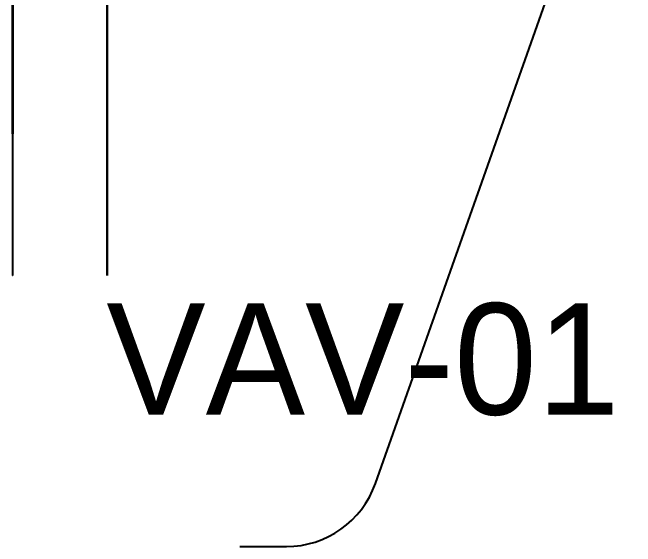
# Model space of a CAD drawing. Header units: metres. Extents: x 0.1 to 41.9, y 0.9 to 39.
# Drawn here: x 2.048 to 4.061, y 5.293 to 7.019 of the extents above; entities that cross this region are included whole.
import ezdxf

# ---------------------------------------------------------------- set-up
doc = ezdxf.new("R2010")
doc.units = ezdxf.units.M
for name, color, linetype in [('BSA_BRANCH_AXIS', 5, 'Continuous'), ('BSA_MATERIAL_SECTION', 7, 'Continuous'), ('BSA_VAV_LABEL', 7, 'Continuous')]:
    doc.layers.add(name, color=color, linetype=linetype)

msp = doc.modelspace()

# ---------------------------------------------------------------- linework, layer by layer
at = {"layer": 'BSA_BRANCH_AXIS'}
msp.add_lwpolyline([(2.7827, 5.2926), (2.9327, 5.2926, 0.317929), (3.2201, 5.4959), (3.9593, 7.589), (4.0608, 7.8764)], format="xyb", dxfattribs=at)
at = {"layer": 'BSA_MATERIAL_SECTION'}
for p, q in [((2.0476, 6.6261), (2.0476, 7.0833)), ((2.0484, 7.0833), (2.0484, 6.6261)), ((2.3532, 7.0833), (2.3532, 6.1689)), ((2.354, 6.1689), (2.354, 7.0833)), ((2.0476, 6.6261), (2.0476, 6.1689)), ((2.0484, 6.1689), (2.0484, 6.6261)), ((2.0476, 6.1689), (2.048, 6.1689)), ((2.0484, 6.1689), (2.048, 6.1689)), ((2.3532, 6.1689), (2.354, 6.1689))]:
    msp.add_line(p, q, dxfattribs=at)

# ---------------------------------------------------------------- texts
at = {"layer": 'BSA_VAV_LABEL'}
msp.add_text('VAV-01', height=0.36, dxfattribs=at).set_placement((2.3508, 5.7189))

doc.saveas('drawing.dxf')
